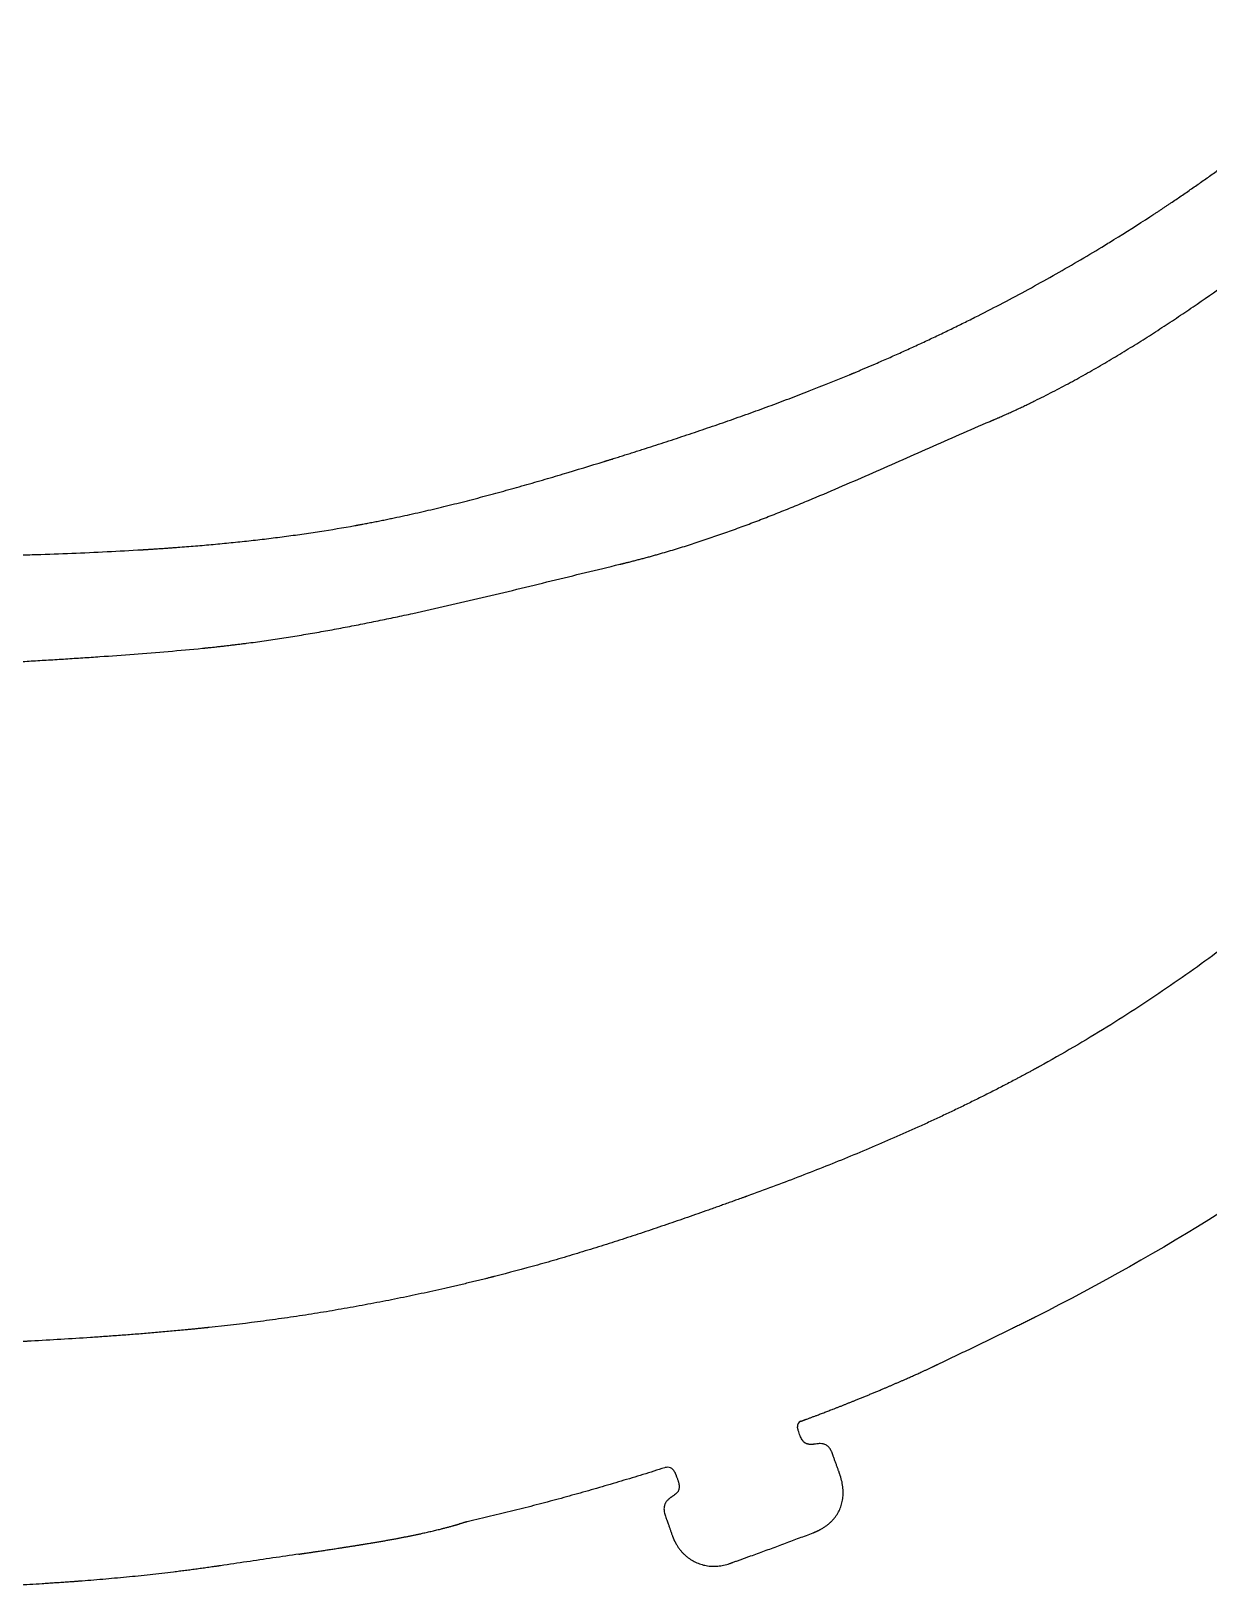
# Model space of a CAD drawing. Header units: millimetres. Extents: x -87 to 87, y -111 to 121.
# Drawn here: x 3.5 to 45.3, y -111.1 to -55.9 of the extents above; entities that cross this region are included whole.
import ezdxf

# ---------------------------------------------------------------- set-up
doc = ezdxf.new("R2010")
doc.units = ezdxf.units.MM
doc.layers.get('0').update_dxf_attribs({"linetype": 'CONTINUOUS'})

msp = doc.modelspace()

# ---------------------------------------------------------------- linework, layer by layer
for centre, radius, start, end in [((30.901, -105.403), 0.18, 110.2119, 187.54), ((26.108, -107.145), 0.28, 24.2025, 107.5947)]:
    msp.add_arc(centre, radius, start, end)
for points, knots in [([(43.227, -62.492), (43.228, -62.491), (43.229, -62.491), (43.231, -62.489), (43.234, -62.487), (43.239, -62.484), (43.245, -62.48), (43.253, -62.475), (43.262, -62.469), (43.278, -62.459), (43.297, -62.446), (43.321, -62.431), (43.344, -62.415), (43.375, -62.395), (43.414, -62.369), (43.461, -62.339), (43.523, -62.298), (43.601, -62.246), (43.694, -62.185), (43.787, -62.123), (43.879, -62.061), (44.003, -61.978), (44.157, -61.874), (44.342, -61.748), (44.526, -61.622), (44.71, -61.495), (44.893, -61.367), (45.137, -61.196), (45.44, -60.981), (45.802, -60.72), (46.163, -60.456), (46.521, -60.19), (46.997, -59.832), (47.586, -59.378), (48.285, -58.823), (48.976, -58.258), (49.659, -57.683), (50.558, -56.905), (51.22, -56.306), (51.655, -55.901)], [0, 0, 0, 0, 0.000174, 0.000348, 0.000697, 0.001395, 0.002093, 0.002791, 0.004187, 0.005583, 0.008375, 0.011166, 0.013958, 0.01675, 0.022333, 0.027917, 0.0335, 0.044667, 0.055833, 0.067, 0.078166, 0.089332, 0.111664, 0.133995, 0.156326, 0.178657, 0.200986, 0.223316, 0.267972, 0.312626, 0.357277, 0.401925, 0.446569, 0.535848, 0.625112, 0.714361, 0.803592, 0.892804, 1.071162, 1.071162, 1.071162, 1.071162]), ([(37.556, -69.749), (37.557, -69.749), (37.557, -69.749), (37.558, -69.748), (37.559, -69.748), (37.561, -69.747), (37.564, -69.746), (37.567, -69.744), (37.572, -69.742), (37.577, -69.74), (37.582, -69.738), (37.588, -69.735), (37.597, -69.732), (37.607, -69.727), (37.62, -69.722), (37.637, -69.715), (37.657, -69.706), (37.677, -69.697), (37.697, -69.689), (37.724, -69.677), (37.758, -69.663), (37.798, -69.645), (37.838, -69.628), (37.892, -69.604), (37.958, -69.575), (38.039, -69.539), (38.119, -69.504), (38.199, -69.467), (38.278, -69.431), (38.385, -69.383), (38.518, -69.321), (38.676, -69.247), (38.835, -69.171), (38.993, -69.095), (39.204, -68.992), (39.466, -68.862), (39.779, -68.702), (40.091, -68.539), (40.401, -68.373), (40.71, -68.204), (41.018, -68.032), (41.427, -67.799), (41.934, -67.501), (42.538, -67.134), (43.137, -66.759), (43.731, -66.375), (44.32, -65.984), (45.1, -65.455), (46.062, -64.78), (47.201, -63.955), (48.323, -63.121), (49.431, -62.286), (50.526, -61.455), (51.252, -60.905), (51.613, -60.632)], [0, 0, 0, 0, 0.000068, 0.000137, 0.000274, 0.000547, 0.000821, 0.001095, 0.001642, 0.00219, 0.002737, 0.003285, 0.00438, 0.005475, 0.00657, 0.008761, 0.010951, 0.013142, 0.015332, 0.017523, 0.021904, 0.026285, 0.030667, 0.035049, 0.043814, 0.05258, 0.061347, 0.070115, 0.078884, 0.087654, 0.105199, 0.122748, 0.140302, 0.157861, 0.175426, 0.21057, 0.245737, 0.280926, 0.316136, 0.351367, 0.386619, 0.421891, 0.492486, 0.56314, 0.633838, 0.704557, 0.775276, 0.845967, 0.987151, 1.127857, 1.267801, 1.406681, 1.54418, 1.679975, 1.679975, 1.679975, 1.679975]), ([(32.568, -68.095), (32.568, -68.095), (32.57, -68.094), (32.572, -68.093), (32.576, -68.092), (32.582, -68.089), (32.59, -68.086), (32.599, -68.082), (32.611, -68.077), (32.626, -68.071), (32.64, -68.065), (32.66, -68.057), (32.684, -68.047), (32.713, -68.035), (32.751, -68.019), (32.8, -67.998), (32.857, -67.974), (32.915, -67.95), (32.973, -67.925), (33.05, -67.893), (33.146, -67.852), (33.262, -67.803), (33.377, -67.753), (33.531, -67.687), (33.723, -67.604), (33.953, -67.503), (34.182, -67.401), (34.412, -67.298), (34.641, -67.195), (34.945, -67.056), (35.325, -66.88), (35.779, -66.665), (36.232, -66.447), (36.683, -66.225), (37.282, -65.925), (38.027, -65.542), (38.913, -65.068), (39.793, -64.58), (40.664, -64.079), (41.383, -63.65), (42.24, -63.125), (42.806, -62.766), (43.227, -62.492)], [0, 0, 0, 0, 0.000195, 0.000391, 0.000784, 0.001568, 0.002352, 0.003137, 0.004705, 0.006274, 0.007843, 0.009412, 0.012549, 0.015687, 0.018825, 0.0251, 0.031376, 0.037652, 0.043928, 0.050204, 0.062756, 0.075309, 0.087863, 0.100417, 0.125527, 0.150638, 0.175752, 0.200867, 0.225984, 0.251102, 0.301342, 0.351587, 0.401836, 0.452089, 0.502344, 0.60286, 0.703381, 0.803902, 0.90442, 1.004932, 1.055186, 1.205932, 1.205932, 1.205932, 1.205932]), ([(23.867, -71.171), (23.869, -71.171), (23.873, -71.169), (23.88, -71.167), (23.89, -71.164), (23.901, -71.161), (23.917, -71.156), (23.936, -71.15), (23.967, -71.14), (24.005, -71.128), (24.051, -71.114), (24.097, -71.1), (24.158, -71.081), (24.235, -71.057), (24.327, -71.028), (24.449, -70.99), (24.602, -70.942), (24.786, -70.884), (24.969, -70.826), (25.153, -70.767), (25.397, -70.689), (25.703, -70.591), (26.069, -70.472), (26.434, -70.352), (26.921, -70.19), (27.529, -69.985), (28.256, -69.734), (28.981, -69.478), (29.704, -69.215), (30.424, -68.946), (31.381, -68.578), (32.094, -68.292), (32.568, -68.095)], [0, 0, 0, 0, 0.0006012, 0.001203, 0.0024066, 0.0036103, 0.0048139, 0.0072211, 0.0096284, 0.0144428, 0.0192571, 0.0240714, 0.0288855, 0.0385137, 0.0481416, 0.0577692, 0.0770235, 0.0962766, 0.1155284, 0.1347791, 0.1540284, 0.1925234, 0.2310132, 0.2694978, 0.3079773, 0.3849212, 0.4618463, 0.5387549, 0.6156503, 0.6925372, 0.769421, 0.9232068, 0.9232068, 0.9232068, 0.9232068]), ([(24.421, -74.82), (24.421, -74.82), (24.421, -74.82), (24.422, -74.82), (24.423, -74.82), (24.425, -74.819), (24.428, -74.819), (24.431, -74.818), (24.434, -74.817), (24.44, -74.816), (24.448, -74.814), (24.457, -74.812), (24.466, -74.81), (24.478, -74.807), (24.493, -74.803), (24.512, -74.799), (24.536, -74.793), (24.566, -74.785), (24.603, -74.776), (24.639, -74.767), (24.675, -74.758), (24.723, -74.746), (24.784, -74.731), (24.856, -74.713), (24.929, -74.694), (25.025, -74.669), (25.145, -74.638), (25.289, -74.6), (25.432, -74.561), (25.576, -74.521), (25.719, -74.481), (25.909, -74.427), (26.146, -74.357), (26.429, -74.272), (26.712, -74.184), (26.993, -74.095), (27.367, -73.973), (27.831, -73.816), (28.386, -73.62), (28.937, -73.418), (29.485, -73.21), (30.03, -72.996), (30.574, -72.777), (31.295, -72.48), (32.192, -72.1), (33.265, -71.632), (34.335, -71.159), (35.405, -70.684), (36.478, -70.211), (37.196, -69.902), (37.556, -69.749)], [0, 0, 0, 0, 0.000058, 0.000117, 0.000234, 0.000468, 0.000702, 0.000936, 0.001404, 0.001872, 0.002808, 0.003744, 0.00468, 0.005616, 0.007488, 0.009359, 0.01123, 0.014971, 0.018711, 0.02245, 0.026189, 0.029926, 0.037397, 0.044864, 0.052328, 0.059787, 0.074695, 0.089588, 0.104468, 0.119334, 0.134187, 0.149028, 0.178673, 0.208275, 0.237835, 0.267358, 0.296847, 0.355732, 0.414514, 0.473211, 0.53184, 0.590418, 0.648956, 0.707466, 0.82444, 0.941406, 1.058414, 1.175504, 1.292715, 1.410092, 1.410092, 1.410092, 1.410092]), ([(15.016, -73.447), (15.017, -73.447), (15.018, -73.447), (15.02, -73.447), (15.023, -73.446), (15.028, -73.445), (15.034, -73.444), (15.042, -73.443), (15.051, -73.441), (15.067, -73.438), (15.087, -73.434), (15.11, -73.43), (15.133, -73.426), (15.164, -73.42), (15.203, -73.413), (15.25, -73.404), (15.313, -73.393), (15.391, -73.378), (15.484, -73.36), (15.577, -73.342), (15.671, -73.324), (15.795, -73.3), (15.951, -73.269), (16.137, -73.231), (16.324, -73.192), (16.572, -73.14), (16.882, -73.073), (17.253, -72.99), (17.624, -72.905), (17.995, -72.817), (18.365, -72.727), (18.858, -72.604), (19.473, -72.446), (20.209, -72.248), (20.943, -72.043), (21.676, -71.832), (22.652, -71.544), (23.381, -71.322), (23.867, -71.171)], [0, 0, 0, 0, 0.000148, 0.0002967, 0.000594, 0.0011887, 0.0017833, 0.002378, 0.0035673, 0.0047566, 0.0071352, 0.0095138, 0.0118924, 0.014271, 0.0190282, 0.0237853, 0.0285423, 0.0380564, 0.0475704, 0.0570843, 0.0665982, 0.0761121, 0.09514, 0.1141682, 0.1331968, 0.1522261, 0.190287, 0.2283521, 0.2664222, 0.304498, 0.34258, 0.3806685, 0.4568654, 0.5330884, 0.6093347, 0.6855993, 0.7618755, 0.9144276, 0.9144276, 0.9144276, 0.9144276]), ([(7.468, -74.304), (7.468, -74.304), (7.47, -74.304), (7.473, -74.304), (7.479, -74.303), (7.487, -74.303), (7.497, -74.302), (7.51, -74.302), (7.527, -74.301), (7.553, -74.299), (7.586, -74.297), (7.626, -74.294), (7.665, -74.292), (7.718, -74.289), (7.784, -74.284), (7.863, -74.279), (7.968, -74.272), (8.1, -74.263), (8.258, -74.253), (8.416, -74.241), (8.574, -74.23), (8.785, -74.214), (9.048, -74.194), (9.364, -74.169), (9.68, -74.142), (10.101, -74.104), (10.627, -74.054), (11.257, -73.988), (11.886, -73.915), (12.515, -73.836), (13.142, -73.751), (13.977, -73.627), (14.601, -73.522), (15.016, -73.447)], [0, 0, 0, 0, 0.000247, 0.0004945, 0.0009896, 0.0019797, 0.0029699, 0.00396, 0.0059403, 0.0079207, 0.0118814, 0.0158421, 0.019803, 0.0237638, 0.0316858, 0.039608, 0.0475304, 0.0633757, 0.0792218, 0.0950683, 0.1109154, 0.1267627, 0.158458, 0.1901535, 0.2218483, 0.2535419, 0.3169227, 0.3802918, 0.4436459, 0.506983, 0.570302, 0.6336032, 0.7601575, 0.7601575, 0.7601575, 0.7601575]), ([(-0.027, -74.569), (-0.02, -74.569), (-0.007, -74.569), (0.018, -74.568), (0.064, -74.567), (0.128, -74.566), (0.206, -74.564), (0.309, -74.562), (0.439, -74.559), (0.646, -74.555), (0.906, -74.549), (1.218, -74.542), (1.53, -74.534), (1.947, -74.524), (2.468, -74.511), (3.094, -74.493), (3.93, -74.468), (4.973, -74.43), (6.222, -74.375), (7.053, -74.33), (7.468, -74.304)], [0, 0, 0, 0, 0.0019381, 0.0038769, 0.0077552, 0.0155144, 0.0232769, 0.0310427, 0.0465839, 0.0621374, 0.0932789, 0.1244625, 0.1556837, 0.1869377, 0.2495261, 0.3121911, 0.374896, 0.5002809, 0.6253948, 0.7499584, 0.7499584, 0.7499584, 0.7499584]), ([(9.609, -77.801), (9.61, -77.801), (9.611, -77.8), (9.612, -77.8), (9.614, -77.8), (9.617, -77.8), (9.62, -77.8), (9.624, -77.799), (9.631, -77.799), (9.639, -77.798), (9.649, -77.797), (9.658, -77.796), (9.671, -77.794), (9.688, -77.793), (9.707, -77.791), (9.733, -77.788), (9.766, -77.785), (9.805, -77.781), (9.845, -77.777), (9.884, -77.773), (9.936, -77.767), (10.001, -77.761), (10.08, -77.752), (10.158, -77.744), (10.262, -77.732), (10.393, -77.717), (10.55, -77.699), (10.706, -77.68), (10.863, -77.661), (11.019, -77.641), (11.227, -77.615), (11.488, -77.58), (11.8, -77.536), (12.112, -77.491), (12.424, -77.443), (12.84, -77.378), (13.359, -77.293), (13.981, -77.184), (14.602, -77.07), (15.222, -76.95), (15.841, -76.825), (16.459, -76.697), (17.283, -76.52), (18.309, -76.29), (19.538, -76.003), (20.764, -75.709), (21.985, -75.412), (23.204, -75.114), (24.015, -74.918), (24.421, -74.82)], [0, 0, 0, 0, 0.000123, 0.000246, 0.000492, 0.000739, 0.000985, 0.001477, 0.00197, 0.002955, 0.00394, 0.004925, 0.005911, 0.007881, 0.009851, 0.011821, 0.015762, 0.019702, 0.023643, 0.027583, 0.031524, 0.039405, 0.047286, 0.055167, 0.063048, 0.078811, 0.094574, 0.110337, 0.126101, 0.141866, 0.157631, 0.189165, 0.220702, 0.252243, 0.283788, 0.315337, 0.378449, 0.441578, 0.504722, 0.567878, 0.631042, 0.69421, 0.757375, 0.883669, 1.009865, 1.135891, 1.261671, 1.387125, 1.512171, 1.512171, 1.512171, 1.512171]), ([(2.322, -78.325), (2.335, -78.324), (2.36, -78.322), (2.411, -78.319), (2.5, -78.314), (2.626, -78.307), (2.778, -78.298), (2.981, -78.286), (3.234, -78.27), (3.639, -78.246), (4.146, -78.215), (4.754, -78.178), (5.361, -78.138), (6.171, -78.084), (7.183, -78.011), (8.397, -77.914), (9.205, -77.84), (9.609, -77.801)], [0, 0, 0, 0, 0.0038062, 0.0076126, 0.0152252, 0.0304502, 0.045675, 0.0608995, 0.0913478, 0.1217951, 0.1826866, 0.2435743, 0.3044584, 0.3653394, 0.4870954, 0.6088525, 0.7306278, 0.7306278, 0.7306278, 0.7306278]), ([(52.169, -83.056), (52.169, -83.057), (52.168, -83.057), (52.167, -83.059), (52.165, -83.061), (52.162, -83.064), (52.158, -83.067), (52.153, -83.072), (52.146, -83.078), (52.136, -83.088), (52.123, -83.1), (52.108, -83.114), (52.093, -83.128), (52.072, -83.148), (52.047, -83.171), (52.016, -83.2), (51.976, -83.238), (51.925, -83.286), (51.864, -83.343), (51.802, -83.4), (51.741, -83.458), (51.66, -83.533), (51.557, -83.628), (51.435, -83.742), (51.312, -83.855), (51.148, -84.005), (50.943, -84.192), (50.696, -84.415), (50.449, -84.637), (50.201, -84.858), (49.952, -85.077), (49.62, -85.368), (49.203, -85.729), (48.698, -86.156), (48.191, -86.579), (47.679, -86.996), (46.99, -87.546), (46.118, -88.221), (45.05, -89.01), (43.959, -89.78), (42.841, -90.528), (41.695, -91.257), (40.517, -91.965), (39.715, -92.42), (39.309, -92.644)], [0, 0, 0, 0, 0.000131, 0.000262, 0.000524, 0.001049, 0.001573, 0.002098, 0.003147, 0.004196, 0.006293, 0.00839, 0.010487, 0.012584, 0.016777, 0.020969, 0.02516, 0.033539, 0.041915, 0.050287, 0.058655, 0.067019, 0.083738, 0.100443, 0.117135, 0.133814, 0.167136, 0.200413, 0.233647, 0.266843, 0.300003, 0.333132, 0.399311, 0.46541, 0.531458, 0.597486, 0.663527, 0.795774, 0.928465, 1.061876, 1.196289, 1.331999, 1.469306, 1.608517, 1.608517, 1.608517, 1.608517]), ([(62.748, -83.437), (62.748, -83.437), (56.034, -90.955), (48.177, -96.974), (39.186, -101.525)], [0.853080569, 0.853080569, 0.853080569, 0.853080569, 0.853080579, 0.857819905, 0.857819905, 0.857819905, 0.857819905]), ([(39.309, -92.644), (39.308, -92.644), (39.307, -92.645), (39.305, -92.646), (39.301, -92.648), (39.296, -92.651), (39.289, -92.654), (39.281, -92.659), (39.27, -92.665), (39.257, -92.672), (39.245, -92.679), (39.227, -92.688), (39.206, -92.7), (39.18, -92.714), (39.146, -92.733), (39.103, -92.756), (39.052, -92.784), (39.001, -92.812), (38.949, -92.84), (38.88, -92.877), (38.794, -92.924), (38.691, -92.979), (38.588, -93.034), (38.45, -93.107), (38.277, -93.199), (38.069, -93.307), (37.861, -93.415), (37.652, -93.522), (37.442, -93.628), (37.162, -93.768), (36.811, -93.942), (36.388, -94.148), (35.963, -94.35), (35.536, -94.55), (34.965, -94.812), (34.246, -95.134), (33.377, -95.509), (32.501, -95.874), (31.62, -96.229), (30.733, -96.576), (29.84, -96.914), (29.242, -97.133), (28.943, -97.242)], [0, 0, 0, 0, 0.000183, 0.000366, 0.000731, 0.001463, 0.002195, 0.002926, 0.004389, 0.005853, 0.007316, 0.008779, 0.011706, 0.014633, 0.01756, 0.023414, 0.029268, 0.035123, 0.040979, 0.046835, 0.058548, 0.070262, 0.081979, 0.093698, 0.11714, 0.140591, 0.16405, 0.187518, 0.210994, 0.23448, 0.281479, 0.328517, 0.375596, 0.422717, 0.469881, 0.564346, 0.658997, 0.75384, 0.848878, 0.944113, 1.039543, 1.135166, 1.135166, 1.135166, 1.135166]), ([(28.943, -97.242), (28.941, -97.243), (28.937, -97.244), (28.929, -97.247), (28.916, -97.252), (28.897, -97.259), (28.874, -97.267), (28.843, -97.278), (28.805, -97.292), (28.744, -97.314), (28.667, -97.342), (28.575, -97.375), (28.483, -97.408), (28.361, -97.452), (28.207, -97.507), (28.023, -97.573), (27.839, -97.638), (27.655, -97.704), (27.409, -97.791), (27.102, -97.899), (26.732, -98.028), (26.362, -98.156), (25.869, -98.325), (25.25, -98.533), (24.505, -98.777), (23.757, -99.016), (23.007, -99.248), (22.253, -99.472), (21.242, -99.762), (20.48, -99.965), (19.97, -100.095)], [0, 0, 0, 0, 0.0006104, 0.0012209, 0.0024419, 0.004884, 0.0073261, 0.0097682, 0.0146526, 0.0195371, 0.0293063, 0.039076, 0.0488461, 0.0586168, 0.0781594, 0.0977041, 0.1172508, 0.1367997, 0.1563509, 0.1954605, 0.2345803, 0.2737113, 0.3128545, 0.3911816, 0.4695711, 0.5480341, 0.6265832, 0.7052331, 0.7840004, 0.9419615, 0.9419615, 0.9419615, 0.9419615]), ([(19.97, -100.095), (19.969, -100.095), (19.968, -100.095), (19.966, -100.096), (19.962, -100.097), (19.957, -100.098), (19.95, -100.1), (19.941, -100.102), (19.931, -100.104), (19.913, -100.109), (19.892, -100.114), (19.866, -100.121), (19.84, -100.127), (19.806, -100.136), (19.762, -100.147), (19.711, -100.16), (19.642, -100.177), (19.555, -100.198), (19.452, -100.224), (19.348, -100.249), (19.244, -100.274), (19.106, -100.308), (18.933, -100.349), (18.725, -100.398), (18.517, -100.447), (18.24, -100.511), (17.892, -100.589), (17.475, -100.681), (17.057, -100.77), (16.638, -100.856), (16.219, -100.941), (15.659, -101.05), (14.958, -101.18), (14.113, -101.327), (13.266, -101.463), (12.417, -101.589), (11.28, -101.744), (10.424, -101.844), (9.852, -101.904)], [0, 0, 0, 0, 0.000167, 0.000333, 0.000667, 0.001334, 0.002001, 0.002668, 0.004002, 0.005337, 0.008005, 0.010674, 0.013342, 0.01601, 0.021347, 0.026684, 0.032021, 0.042695, 0.05337, 0.064045, 0.074719, 0.085395, 0.106746, 0.128099, 0.149453, 0.170809, 0.213527, 0.256254, 0.298991, 0.341741, 0.384504, 0.427282, 0.51289, 0.598575, 0.684353, 0.770234, 0.856233, 1.028634, 1.028634, 1.028634, 1.028634]), ([(39.186, -101.525), (39.184, -101.525), (39.181, -101.527), (39.175, -101.53), (39.165, -101.535), (39.15, -101.543), (39.132, -101.552), (39.108, -101.564), (39.078, -101.579), (39.03, -101.603), (38.97, -101.633), (38.898, -101.669), (38.826, -101.706), (38.73, -101.754), (38.609, -101.813), (38.465, -101.885), (38.272, -101.98), (38.031, -102.098), (37.742, -102.239), (37.452, -102.38), (37.162, -102.519), (36.775, -102.705), (36.29, -102.936), (35.902, -103.12), (35.708, -103.212)], [0, 0, 0, 0, 0.0005034, 0.001007, 0.0020143, 0.0040288, 0.0060433, 0.0080578, 0.0120867, 0.0161155, 0.0241727, 0.0322295, 0.0402859, 0.0483419, 0.064453, 0.0805628, 0.0966714, 0.1288859, 0.1610974, 0.1933067, 0.2255148, 0.2577224, 0.3221387, 0.3865609, 0.3865609, 0.3865609, 0.3865609]), ([(9.852, -101.904), (9.851, -101.905), (9.848, -101.905), (9.843, -101.905), (9.833, -101.906), (9.82, -101.908), (9.803, -101.91), (9.781, -101.912), (9.754, -101.915), (9.71, -101.919), (9.656, -101.925), (9.59, -101.932), (9.524, -101.938), (9.437, -101.947), (9.327, -101.958), (9.196, -101.971), (9.021, -101.988), (8.802, -102.009), (8.539, -102.033), (8.276, -102.057), (8.013, -102.08), (7.662, -102.11), (7.223, -102.146), (6.697, -102.187), (6.17, -102.225), (5.467, -102.273), (4.588, -102.329), (3.884, -102.369), (3.531, -102.388)], [0, 0, 0, 0, 0.0004125, 0.0008252, 0.0016504, 0.0033009, 0.0049514, 0.0066018, 0.0099027, 0.0132036, 0.0198052, 0.0264066, 0.033008, 0.0396092, 0.0528112, 0.0660128, 0.079214, 0.1056157, 0.1320166, 0.1584171, 0.1848179, 0.2112192, 0.264025, 0.316838, 0.3696612, 0.4224973, 0.5282194, 0.6340245, 0.6340245, 0.6340245, 0.6340245]), ([(3.531, -102.388), (3.53, -102.388), (3.527, -102.388), (3.52, -102.388), (3.509, -102.389), (3.494, -102.39), (3.475, -102.391), (3.45, -102.392), (3.418, -102.394), (3.368, -102.397), (3.305, -102.4), (3.23, -102.404), (3.155, -102.407), (3.054, -102.412), (2.929, -102.418), (2.778, -102.425), (2.577, -102.433), (2.326, -102.443), (2.025, -102.454), (1.723, -102.464), (1.422, -102.472), (1.021, -102.481), (0.519, -102.49), (0.117, -102.493), (-0.084, -102.494)], [0, 0, 0, 0, 0.0004715, 0.000943, 0.0018861, 0.0037722, 0.0056583, 0.0075444, 0.0113165, 0.0150885, 0.0226323, 0.0301756, 0.0377186, 0.0452612, 0.0603453, 0.0754278, 0.0905088, 0.120666, 0.1508169, 0.1809614, 0.2110994, 0.241231, 0.3014745, 0.3616924, 0.3616924, 0.3616924, 0.3616924]), ([(30.739, -105.506), (30.739, -105.506), (30.739, -105.506), (30.739, -105.506), (30.739, -105.505), (30.739, -105.505), (30.739, -105.504), (30.738, -105.503), (30.738, -105.502), (30.738, -105.5), (30.737, -105.498), (30.736, -105.495), (30.736, -105.493), (30.735, -105.489), (30.734, -105.485), (30.733, -105.479), (30.731, -105.473), (30.729, -105.464), (30.727, -105.454), (30.726, -105.444), (30.724, -105.435), (30.723, -105.429), (30.723, -105.426)], [0, 0, 0, 0, 0.000017463, 0.000034995, 0.000070043, 0.000140065, 0.000209992, 0.000279823, 0.000419199, 0.000558193, 0.000835042, 0.001110378, 0.001384209, 0.001656543, 0.002196753, 0.002731076, 0.003259576, 0.004299368, 0.005316678, 0.006312053, 0.007286051, 0.008150388, 0.008150388, 0.008150388, 0.008150388]), ([(31.367, -106.04), (31.367, -106.04), (31.366, -106.04), (31.366, -106.04), (31.366, -106.04), (31.365, -106.04), (31.364, -106.04), (31.363, -106.04), (31.362, -106.041), (31.36, -106.041), (31.358, -106.041), (31.355, -106.042), (31.352, -106.042), (31.348, -106.043), (31.343, -106.044), (31.337, -106.045), (31.329, -106.046), (31.32, -106.047), (31.308, -106.049), (31.297, -106.05), (31.286, -106.052), (31.272, -106.053), (31.254, -106.055), (31.234, -106.056), (31.214, -106.056), (31.188, -106.056), (31.158, -106.055), (31.123, -106.05), (31.09, -106.043), (31.059, -106.033), (31.03, -106.021), (31.002, -106.006), (30.976, -105.989), (30.944, -105.961), (30.906, -105.919), (30.866, -105.858), (30.831, -105.787), (30.798, -105.704), (30.767, -105.609), (30.749, -105.542), (30.739, -105.506)], [0, 0, 0, 0, 0.0000191, 0.00003828, 0.00007661, 0.00015323, 0.00022978, 0.00030625, 0.00045895, 0.00061135, 0.00091524, 0.00121792, 0.00151939, 0.00181965, 0.00241658, 0.00300874, 0.00359618, 0.00475702, 0.00589938, 0.00702359, 0.00812997, 0.00921882, 0.01134532, 0.01340595, 0.01540372, 0.01734184, 0.02105238, 0.02456796, 0.02792215, 0.03115203, 0.03429768, 0.03740115, 0.04050503, 0.04365088, 0.05021529, 0.05736917, 0.06531441, 0.0741965, 0.08412017, 0.09516321, 0.09516321, 0.09516321, 0.09516321]), ([(31.986, -106.439), (31.986, -106.438), (31.986, -106.438), (31.986, -106.438), (31.986, -106.437), (31.986, -106.436), (31.985, -106.435), (31.985, -106.433), (31.984, -106.431), (31.983, -106.428), (31.982, -106.424), (31.98, -106.42), (31.978, -106.415), (31.976, -106.409), (31.974, -106.402), (31.97, -106.393), (31.966, -106.381), (31.96, -106.366), (31.953, -106.349), (31.946, -106.332), (31.939, -106.316), (31.929, -106.294), (31.916, -106.269), (31.9, -106.24), (31.882, -106.212), (31.858, -106.178), (31.824, -106.139), (31.778, -106.099), (31.727, -106.067), (31.679, -106.048), (31.615, -106.031), (31.542, -106.023), (31.451, -106.026), (31.396, -106.034), (31.367, -106.04)], [0, 0, 0, 0, 0.00003097, 0.00006201, 0.00012405, 0.00024806, 0.00037195, 0.00049572, 0.00074292, 0.00098966, 0.00148175, 0.00197199, 0.00246039, 0.00294694, 0.00391453, 0.00487478, 0.0058277, 0.00771169, 0.00956679, 0.01139333, 0.01319175, 0.01496254, 0.01842351, 0.02178234, 0.02504679, 0.0282266, 0.0343792, 0.04036765, 0.04635457, 0.05253148, 0.05575737, 0.06625821, 0.07419688, 0.08307096, 0.08307096, 0.08307096, 0.08307096]), ([(32.223, -107.1), (32.222, -107.098), (32.221, -107.094), (32.217, -107.084), (32.211, -107.068), (32.203, -107.045), (32.193, -107.018), (32.18, -106.981), (32.163, -106.935), (32.136, -106.862), (32.103, -106.77), (32.063, -106.66), (32.024, -106.549), (31.999, -106.476), (31.986, -106.439)], [0, 0, 0, 0, 0.00073224, 0.00146454, 0.00292914, 0.00585841, 0.00878775, 0.01171714, 0.01757603, 0.02343497, 0.0351524, 0.04686831, 0.05858203, 0.07029382, 0.07029382, 0.07029382, 0.07029382]), ([(26.023, -106.878), (26.02, -106.879), (25.888, -106.921), (25.627, -107.003), (25.113, -107.162), (24.469, -107.358), (23.694, -107.586), (22.917, -107.807), (22.139, -108.021), (21.358, -108.228), (20.313, -108.493), (19.527, -108.681), (19.001, -108.8)], [0.2413863, 0.2413863, 0.2413863, 0.2413863, 0.2424712, 0.2828649, 0.3232549, 0.4040258, 0.4847895, 0.565552, 0.64632, 0.7271005, 0.8079016, 0.9695978, 0.9695978, 0.9695978, 0.9695978]), ([(26.366, -107.037), (26.366, -107.038), (26.367, -107.038), (26.367, -107.04), (26.368, -107.041), (26.369, -107.043), (26.37, -107.045), (26.371, -107.048), (26.373, -107.053), (26.376, -107.059), (26.379, -107.066), (26.382, -107.074), (26.386, -107.083), (26.391, -107.095), (26.397, -107.109), (26.405, -107.127), (26.414, -107.149), (26.425, -107.176), (26.439, -107.209), (26.454, -107.25), (26.472, -107.297), (26.487, -107.342), (26.499, -107.385), (26.513, -107.438), (26.524, -107.5), (26.528, -107.57), (26.521, -107.625), (26.51, -107.665), (26.499, -107.694), (26.485, -107.721), (26.461, -107.758), (26.423, -107.802), (26.364, -107.85), (26.319, -107.88), (26.295, -107.894)], [0, 0, 0, 0, 0.00010015, 0.00020033, 0.00040045, 0.00060025, 0.00079972, 0.00119771, 0.00159442, 0.002384, 0.00316847, 0.00394785, 0.00472215, 0.0062556, 0.00776892, 0.00926225, 0.01218944, 0.01503821, 0.01780963, 0.02312495, 0.02814519, 0.03288124, 0.03734553, 0.04155241, 0.04926107, 0.05618213, 0.0625544, 0.06563323, 0.06869613, 0.0717889, 0.0749572, 0.08168574, 0.08919767, 0.09773791, 0.09773791, 0.09773791, 0.09773791]), ([(31.285, -109.187), (31.285, -109.187), (31.285, -109.187), (31.286, -109.186), (31.286, -109.186), (31.287, -109.186), (31.288, -109.186), (31.289, -109.185), (31.29, -109.185), (31.293, -109.184), (31.296, -109.183), (31.299, -109.181), (31.303, -109.18), (31.308, -109.178), (31.313, -109.176), (31.321, -109.173), (31.328, -109.17), (31.335, -109.167), (31.344, -109.163), (31.355, -109.158), (31.369, -109.153), (31.383, -109.147), (31.401, -109.139), (31.424, -109.128), (31.45, -109.116), (31.476, -109.103), (31.502, -109.09), (31.528, -109.077), (31.561, -109.058), (31.602, -109.035), (31.65, -109.006), (31.696, -108.976), (31.74, -108.944), (31.798, -108.901), (31.865, -108.845), (31.941, -108.774), (32.01, -108.698), (32.073, -108.619), (32.148, -108.51), (32.227, -108.363), (32.295, -108.175), (32.336, -107.976), (32.35, -107.767), (32.336, -107.55), (32.295, -107.325), (32.25, -107.176), (32.223, -107.1)], [0, 0, 0, 0, 0.0000237, 0.0000477, 0.0000956, 0.0001914, 0.0002872, 0.0003829, 0.0005744, 0.0007657, 0.0011481, 0.0015301, 0.0019118, 0.0022931, 0.0030546, 0.0038146, 0.0045732, 0.0053303, 0.006086, 0.0075931, 0.0090945, 0.0105903, 0.0120805, 0.0150444, 0.0179865, 0.0209073, 0.0238072, 0.0266867, 0.0295462, 0.0352066, 0.0407924, 0.0463071, 0.0517546, 0.0571387, 0.0677313, 0.0781191, 0.0883361, 0.0984176, 0.1083997, 0.1281998, 0.1480444, 0.168223, 0.1890088, 0.2106524, 0.2333779, 0.2573832, 0.2573832, 0.2573832, 0.2573832]), ([(26.295, -107.894), (26.295, -107.894), (26.295, -107.894), (26.295, -107.895), (26.294, -107.895), (26.294, -107.895), (26.293, -107.896), (26.292, -107.896), (26.29, -107.897), (26.288, -107.898), (26.286, -107.9), (26.283, -107.902), (26.28, -107.903), (26.276, -107.906), (26.271, -107.909), (26.266, -107.912), (26.258, -107.917), (26.249, -107.923), (26.238, -107.931), (26.227, -107.938), (26.217, -107.945), (26.203, -107.955), (26.187, -107.968), (26.169, -107.983), (26.151, -107.998), (26.13, -108.018), (26.105, -108.043), (26.079, -108.074), (26.056, -108.106), (26.037, -108.138), (26.022, -108.171), (26.005, -108.215), (25.991, -108.272), (25.986, -108.343), (25.991, -108.415), (26.004, -108.49), (26.025, -108.566), (26.051, -108.645), (26.072, -108.698), (26.082, -108.725)], [0, 0, 0, 0, 0.00002201, 0.00004412, 0.00008831, 0.00017663, 0.00026485, 0.00035299, 0.000529, 0.00070465, 0.00105487, 0.00140368, 0.00175108, 0.00209706, 0.00278484, 0.00346707, 0.00414379, 0.00548095, 0.00679673, 0.00809157, 0.00936591, 0.01062018, 0.01307025, 0.01544552, 0.01774973, 0.01998678, 0.02427469, 0.02834283, 0.03222547, 0.03595768, 0.03957468, 0.04311097, 0.05006437, 0.05705445, 0.06425451, 0.07177829, 0.07968815, 0.08800734, 0.09673167, 0.09673167, 0.09673167, 0.09673167]), ([(19.001, -108.8), (19.001, -108.8), (19, -108.801), (18.998, -108.801), (18.995, -108.802), (18.99, -108.803), (18.984, -108.804), (18.977, -108.806), (18.967, -108.808), (18.952, -108.812), (18.933, -108.817), (18.911, -108.824), (18.888, -108.83), (18.858, -108.839), (18.821, -108.85), (18.776, -108.864), (18.746, -108.873), (18.731, -108.877)], [0, 0, 0, 0, 0.00014629, 0.0002926, 0.00058522, 0.00117044, 0.00175567, 0.00234091, 0.00351143, 0.00468206, 0.00702382, 0.00936636, 0.01170971, 0.01405377, 0.01874312, 0.02343222, 0.02811874, 0.02811874, 0.02811874, 0.02811874]), ([(26.082, -108.725), (26.083, -108.726), (26.083, -108.727), (26.084, -108.729), (26.085, -108.732), (26.087, -108.737), (26.09, -108.743), (26.093, -108.752), (26.097, -108.762), (26.103, -108.778), (26.111, -108.799), (26.12, -108.823), (26.129, -108.848), (26.141, -108.881), (26.155, -108.923), (26.173, -108.973), (26.195, -109.039), (26.223, -109.123), (26.257, -109.223), (26.281, -109.289), (26.293, -109.322)], [0, 0, 0, 0, 0.00016455, 0.00032915, 0.00065834, 0.00131673, 0.00197512, 0.00263351, 0.00395033, 0.0052672, 0.00790117, 0.01053552, 0.01317034, 0.01580566, 0.02107781, 0.02635181, 0.03162716, 0.04217926, 0.05272862, 0.06327224, 0.06327224, 0.06327224, 0.06327224]), ([(26.293, -109.322), (26.293, -109.322), (26.293, -109.322), (26.294, -109.322), (26.294, -109.322), (26.294, -109.323), (26.294, -109.324), (26.295, -109.325), (26.295, -109.326), (26.296, -109.329), (26.297, -109.331), (26.298, -109.335), (26.3, -109.338), (26.301, -109.342), (26.304, -109.348), (26.306, -109.354), (26.309, -109.361), (26.311, -109.367), (26.315, -109.376), (26.319, -109.387), (26.325, -109.4), (26.331, -109.413), (26.338, -109.429), (26.348, -109.45), (26.36, -109.475), (26.372, -109.5), (26.384, -109.524), (26.397, -109.548), (26.415, -109.58), (26.437, -109.619), (26.466, -109.664), (26.496, -109.708), (26.526, -109.751), (26.569, -109.806), (26.625, -109.872), (26.696, -109.946), (26.771, -110.015), (26.85, -110.078), (26.96, -110.154), (27.105, -110.236), (27.291, -110.31), (27.486, -110.358), (27.689, -110.381), (27.897, -110.377), (28.108, -110.344), (28.247, -110.304), (28.317, -110.28)], [0, 0, 0, 0, 0.0000219, 0.0000441, 0.0000884, 0.0001769, 0.0002654, 0.0003539, 0.0005309, 0.0007078, 0.0010615, 0.001415, 0.0017682, 0.0021212, 0.0028266, 0.0035311, 0.0042347, 0.0049375, 0.0056394, 0.0070406, 0.0084386, 0.0098331, 0.0112244, 0.0139973, 0.0167575, 0.0195054, 0.0222412, 0.0249653, 0.027678, 0.0330702, 0.0384204, 0.0437309, 0.0490042, 0.0542425, 0.064622, 0.0748886, 0.0850599, 0.0951532, 0.1051856, 0.1251253, 0.1450276, 0.1650351, 0.1852988, 0.2059806, 0.2272552, 0.2493105, 0.2493105, 0.2493105, 0.2493105]), ([(28.317, -110.28), (28.322, -110.278), (28.332, -110.274), (28.353, -110.267), (28.379, -110.258), (28.41, -110.247), (28.451, -110.232), (28.503, -110.213), (28.586, -110.184), (28.689, -110.147), (28.813, -110.102), (28.937, -110.058), (29.102, -109.998), (29.309, -109.923), (29.556, -109.833), (29.886, -109.712), (30.298, -109.559), (30.792, -109.374), (31.121, -109.249), (31.285, -109.187)], [0, 0, 0, 0, 0.0016471, 0.0032944, 0.0065891, 0.0098837, 0.0131784, 0.0197679, 0.0263575, 0.0395369, 0.0527166, 0.0658967, 0.079077, 0.1054383, 0.1318003, 0.1581627, 0.210888, 0.2636123, 0.3163339, 0.3163339, 0.3163339, 0.3163339]), ([(10.256, -110.357), (10.255, -110.357), (10.253, -110.357), (10.249, -110.358), (10.241, -110.359), (10.23, -110.361), (10.217, -110.363), (10.2, -110.365), (10.178, -110.368), (10.143, -110.374), (10.1, -110.38), (10.048, -110.388), (9.996, -110.395), (9.926, -110.405), (9.839, -110.418), (9.735, -110.432), (9.596, -110.452), (9.422, -110.476), (9.214, -110.503), (9.005, -110.531), (8.796, -110.557), (8.517, -110.592), (8.169, -110.633), (7.751, -110.68), (7.332, -110.725), (6.773, -110.78), (6.074, -110.844), (5.514, -110.889), (5.234, -110.91)], [0, 0, 0, 0, 0.0003289, 0.0006581, 0.0013165, 0.0026333, 0.0039502, 0.005267, 0.0079005, 0.010534, 0.0158008, 0.0210674, 0.0263337, 0.0315998, 0.0421313, 0.0526619, 0.0631917, 0.0842491, 0.1053039, 0.1263566, 0.1474076, 0.1684573, 0.2105544, 0.2526511, 0.2947508, 0.3368563, 0.4210968, 0.5053958, 0.5053958, 0.5053958, 0.5053958]), ([(13.034, -109.947), (12.725, -109.992), (12.108, -110.083), (11.182, -110.22), (10.565, -110.311), (10.256, -110.357)], [0, 0, 0, 0, 0.0935951, 0.1871902, 0.280788, 0.280788, 0.280788, 0.280788]), ([(5.234, -110.91), (5.232, -110.91), (5.227, -110.91), (5.218, -110.911), (5.202, -110.912), (5.18, -110.914), (5.152, -110.916), (5.116, -110.918), (5.071, -110.922), (4.998, -110.927), (4.908, -110.933), (4.799, -110.941), (4.69, -110.949), (4.544, -110.959), (4.362, -110.971), (4.144, -110.986), (3.851, -111.005), (3.485, -111.027), (3.046, -111.052), (2.606, -111.074), (2.166, -111.094), (1.58, -111.116), (0.85, -111.136), (0.267, -111.143), (-0.024, -111.144)], [0, 0, 0, 0, 0.0006796, 0.0013595, 0.0027194, 0.0054397, 0.0081607, 0.0108825, 0.0163282, 0.0217768, 0.0326822, 0.0435982, 0.0545242, 0.0654597, 0.0873572, 0.1092862, 0.1312427, 0.1752208, 0.219258, 0.2633211, 0.3073772, 0.3513939, 0.4391809, 0.5264331, 0.5264331, 0.5264331, 0.5264331])]:
    msp.add_open_spline(points, degree=3, knots=knots)
for points, degree in [([(30.839, -105.234), (31.037, -105.161), (31.433, -105.014), (32.024, -104.789), (32.809, -104.479), (33.784, -104.076), (34.558, -103.741), (35.135, -103.481), (35.517, -103.302), (35.708, -103.212)], 5), ([(26.363, -107.03), (26.364, -107.032), (26.365, -107.035), (26.366, -107.037)], 3), ([(13.034, -109.947), (13.264, -109.913), (13.723, -109.845), (14.411, -109.742), (15.329, -109.601), (16.473, -109.407), (17.382, -109.224), (18.059, -109.062), (18.507, -108.941), (18.731, -108.877)], 5)]:
    msp.add_open_spline(points, degree=degree)

doc.saveas('drawing.dxf')
